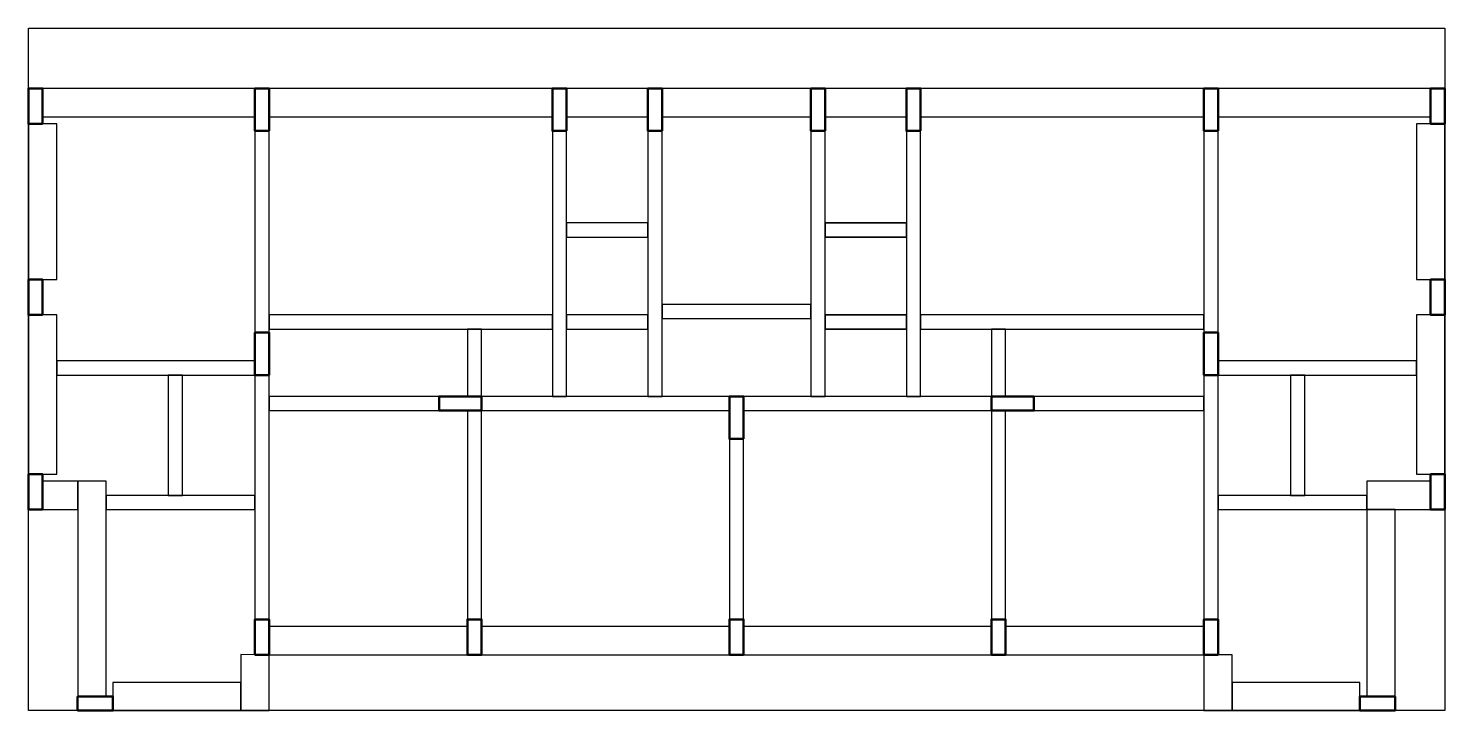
# Model space of a CAD drawing. Header units: metres. Extents: x 4411.5 to 4431.5, y 732.3 to 741.9.
import ezdxf

# ---------------------------------------------------------------- set-up
doc = ezdxf.new("R2010")
doc.units = ezdxf.units.M
doc.header["$LTSCALE"] = 0.5
for name, color, linetype in [('S-BEAM-MAIN', 2, 'Continuous'), ('S-COL-CONC', 6, 'Continuous'), ('S-SLAB-OUT', 7, 'Continuous'), ('stairs', 7, 'Continuous')]:
    doc.layers.add(name, color=color, linetype=linetype)

msp = doc.modelspace()

# ---------------------------------------------------------------- linework, layer by layer
at = {"layer": 'S-BEAM-MAIN', "linetype": 'Continuous', "transparency": 33554687}
for points in [[(4414.724, 741.099), (4411.725, 741.099), (4411.725, 740.699), (4414.724, 740.699)], [(4418.925, 741.099), (4414.924, 741.099), (4414.924, 740.699), (4418.925, 740.699)], [(4420.275, 741.099), (4419.125, 741.099), (4419.125, 740.699), (4420.275, 740.699)], [(4422.575, 741.099), (4420.475, 741.099), (4420.475, 740.699), (4422.575, 740.699)], [(4423.925, 741.099), (4422.775, 741.099), (4422.775, 740.699), (4423.925, 740.699)], [(4428.125, 741.099), (4424.125, 741.099), (4424.125, 740.699), (4428.125, 740.699)], [(4431.325, 741.099), (4428.325, 741.099), (4428.325, 740.699), (4431.325, 740.699)], [(4411.925, 740.599), (4411.525, 740.599), (4411.525, 738.399), (4411.925, 738.399)], [(4414.925, 740.499), (4414.725, 740.499), (4414.725, 737.799), (4414.725, 737.649), (4414.925, 737.649), (4414.925, 737.699), (4414.925, 737.899)], [(4419.125, 738.999), (4419.125, 739.199), (4419.125, 740.499), (4418.925, 740.499), (4418.925, 739.099), (4418.925, 737.899), (4418.925, 737.699), (4418.925, 736.749), (4419.125, 736.749), (4419.125, 737.699), (4419.125, 737.899)], [(4420.475, 739.099), (4420.475, 740.499), (4420.275, 740.499), (4420.275, 739.199), (4420.275, 738.999), (4420.275, 737.949), (4420.275, 737.899), (4420.275, 737.699), (4420.275, 736.749), (4420.475, 736.749), (4420.475, 737.799), (4420.475, 737.849), (4420.475, 738.049)], [(4422.775, 740.499), (4422.575, 740.499), (4422.575, 739.099), (4422.575, 738.049), (4422.575, 737.849), (4422.575, 737.799), (4422.575, 736.749), (4422.775, 736.749), (4422.775, 737.699), (4422.775, 737.899), (4422.775, 737.949), (4422.775, 738.999), (4422.775, 739.199)], [(4424.125, 740.499), (4423.925, 740.499), (4423.925, 739.199), (4423.925, 738.999), (4423.925, 737.899), (4423.925, 737.699), (4423.925, 736.749), (4424.125, 736.749), (4424.125, 737.699), (4424.125, 737.899), (4424.125, 739.099)], [(4428.325, 740.499), (4428.125, 740.499), (4428.125, 737.899), (4428.125, 737.699), (4428.125, 737.649), (4428.325, 737.649), (4428.325, 737.799)], [(4431.525, 740.599), (4431.125, 740.599), (4431.125, 738.399), (4431.525, 738.399)], [(4420.275, 739.199), (4419.125, 739.199), (4419.125, 738.999), (4420.275, 738.999)], [(4423.925, 739.199), (4422.775, 739.199), (4422.775, 738.999), (4423.925, 738.999)], [(4422.775, 738.999), (4422.775, 739.199), (4423.925, 739.199), (4423.925, 738.999)], [(4422.575, 738.049), (4420.475, 738.049), (4420.475, 737.849), (4422.575, 737.849)], [(4411.925, 737.899), (4411.525, 737.899), (4411.525, 735.649), (4411.925, 735.649)], [(4418.925, 737.899), (4417.825, 737.899), (4414.925, 737.899), (4414.925, 737.699), (4417.725, 737.699), (4417.925, 737.699), (4418.925, 737.699)], [(4420.275, 737.899), (4419.125, 737.899), (4419.125, 737.699), (4420.275, 737.699)], [(4420.275, 737.899), (4419.125, 737.899), (4419.125, 737.699), (4420.275, 737.699)], [(4423.925, 737.899), (4422.775, 737.899), (4422.775, 737.699), (4423.925, 737.699)], [(4422.775, 737.699), (4422.775, 737.899), (4423.925, 737.899), (4423.925, 737.699)], [(4428.125, 737.899), (4425.225, 737.899), (4424.125, 737.899), (4424.125, 737.699), (4425.125, 737.699), (4425.325, 737.699), (4428.125, 737.699)], [(4431.525, 737.899), (4431.125, 737.899), (4431.125, 735.649), (4431.525, 735.649)], [(4417.925, 737.699), (4417.725, 737.699), (4417.725, 736.749), (4417.925, 736.749)], [(4425.325, 737.699), (4425.125, 737.699), (4425.125, 736.749), (4425.325, 736.749)], [(4414.724, 737.249), (4413.6, 737.249), (4411.925, 737.249), (4411.925, 737.049), (4414.724, 737.049)], [(4431.125, 737.249), (4429.45, 737.249), (4428.325, 737.249), (4428.325, 737.049), (4429.35, 737.049), (4429.55, 737.049), (4431.125, 737.049)], [(4413.7, 737.049), (4413.5, 737.049), (4413.5, 735.349), (4413.7, 735.349)], [(4414.925, 737.049), (4414.725, 737.049), (4414.725, 733.599), (4414.925, 733.599)], [(4428.325, 735.149), (4428.325, 735.349), (4428.325, 736.649), (4428.325, 737.049), (4428.125, 737.049), (4428.125, 736.749), (4428.125, 736.549), (4428.125, 735.249), (4428.125, 733.599), (4428.325, 733.599)], [(4429.55, 737.049), (4429.35, 737.049), (4429.35, 735.349), (4429.55, 735.349)], [(4417.325, 736.749), (4414.925, 736.749), (4414.925, 736.549), (4417.325, 736.549)], [(4421.425, 736.749), (4420.475, 736.749), (4420.275, 736.749), (4419.125, 736.749), (4418.925, 736.749), (4417.925, 736.749), (4417.925, 736.549), (4419.025, 736.549), (4420.375, 736.549), (4421.425, 736.549)], [(4425.125, 736.749), (4424.125, 736.749), (4423.925, 736.749), (4422.775, 736.749), (4422.575, 736.749), (4421.625, 736.749), (4421.625, 736.549), (4422.675, 736.549), (4424.025, 736.549), (4425.125, 736.549)], [(4428.125, 736.749), (4425.725, 736.749), (4425.725, 736.549), (4428.125, 736.549)], [(4417.925, 736.549), (4417.925, 736.549), (4417.725, 736.549), (4417.725, 733.599), (4417.925, 733.599)], [(4425.325, 736.549), (4425.125, 736.549), (4425.125, 733.599), (4425.325, 733.599)], [(4421.625, 736.149), (4421.425, 736.149), (4421.425, 733.599), (4421.625, 733.599)], [(4412.225, 735.549), (4411.925, 735.549), (4411.725, 735.549), (4411.725, 735.149), (4412.225, 735.149)], [(4412.625, 735.549), (4412.225, 735.549), (4412.225, 732.509), (4412.625, 732.509)], [(4431.325, 735.549), (4430.425, 735.549), (4430.425, 735.349), (4430.425, 735.149), (4430.825, 735.149), (4431.325, 735.149)], [(4414.725, 735.349), (4412.625, 735.349), (4412.625, 735.149), (4414.725, 735.149)], [(4430.425, 735.349), (4429.55, 735.349), (4429.35, 735.349), (4428.325, 735.349), (4428.325, 735.149), (4429.45, 735.149), (4430.425, 735.149)], [(4430.825, 735.149), (4430.425, 735.149), (4430.425, 732.509), (4430.825, 732.509)], [(4417.725, 733.499), (4414.925, 733.499), (4414.925, 733.099), (4417.725, 733.099)], [(4421.425, 733.499), (4417.925, 733.499), (4417.925, 733.099), (4421.425, 733.099)], [(4421.425, 733.599), (4421.625, 733.599), (4421.625, 733.099), (4421.425, 733.099)], [(4425.125, 733.499), (4421.625, 733.499), (4421.625, 733.099), (4425.125, 733.099)], [(4425.125, 733.599), (4425.325, 733.599), (4425.325, 733.099), (4425.125, 733.099)], [(4428.125, 733.499), (4425.325, 733.499), (4425.325, 733.099), (4428.125, 733.099)], [(4414.925, 733.098), (4414.525, 733.1), (4414.525, 732.709), (4414.525, 732.309), (4414.925, 732.309)], [(4428.525, 733.099), (4428.125, 733.099), (4428.125, 732.309), (4428.525, 732.309)], [(4414.525, 732.709), (4412.72, 732.709), (4412.72, 732.309), (4414.525, 732.309)], [(4430.325, 732.709), (4428.525, 732.709), (4428.525, 732.309), (4430.325, 732.309)]]:
    msp.add_lwpolyline(points, close=True, dxfattribs=at)
at = {"layer": 'S-COL-CONC', "color": 7, "lineweight": 50, "transparency": 33554687}
for points in [[(4411.725, 740.599), (4411.525, 740.599), (4411.525, 741.099), (4411.725, 741.099)], [(4414.924, 740.499), (4414.724, 740.499), (4414.724, 741.099), (4414.924, 741.099)], [(4419.125, 740.499), (4418.925, 740.499), (4418.925, 741.099), (4419.125, 741.099)], [(4420.475, 740.499), (4420.275, 740.499), (4420.275, 741.099), (4420.475, 741.099)], [(4422.775, 740.499), (4422.575, 740.499), (4422.575, 741.099), (4422.775, 741.099)], [(4424.125, 740.499), (4423.925, 740.499), (4423.925, 741.099), (4424.125, 741.099)], [(4428.325, 740.499), (4428.125, 740.499), (4428.125, 741.099), (4428.325, 741.099)], [(4431.525, 740.599), (4431.325, 740.599), (4431.325, 741.099), (4431.525, 741.099)], [(4411.725, 737.899), (4411.525, 737.899), (4411.525, 738.399), (4411.725, 738.399)], [(4431.525, 737.899), (4431.325, 737.899), (4431.325, 738.399), (4431.525, 738.399)], [(4414.924, 737.049), (4414.724, 737.049), (4414.724, 737.649), (4414.924, 737.649)], [(4428.325, 737.049), (4428.125, 737.049), (4428.125, 737.649), (4428.325, 737.649)], [(4417.925, 736.749), (4417.925, 736.549), (4417.325, 736.549), (4417.325, 736.749)], [(4421.625, 736.149), (4421.425, 736.149), (4421.425, 736.749), (4421.625, 736.749)], [(4425.725, 736.749), (4425.725, 736.549), (4425.125, 736.549), (4425.125, 736.749)], [(4411.725, 735.149), (4411.525, 735.149), (4411.525, 735.649), (4411.725, 735.649)], [(4431.525, 735.149), (4431.325, 735.149), (4431.325, 735.649), (4431.525, 735.649)], [(4414.925, 733.099), (4414.725, 733.099), (4414.725, 733.599), (4414.925, 733.599)], [(4417.925, 733.099), (4417.725, 733.099), (4417.725, 733.599), (4417.925, 733.599)], [(4421.625, 733.099), (4421.425, 733.099), (4421.425, 733.599), (4421.625, 733.599)], [(4425.325, 733.099), (4425.125, 733.099), (4425.125, 733.599), (4425.325, 733.599)], [(4428.325, 733.099), (4428.125, 733.099), (4428.125, 733.599), (4428.325, 733.599)], [(4412.22, 732.309), (4412.22, 732.509), (4412.72, 732.509), (4412.72, 732.309)], [(4430.325, 732.309), (4430.325, 732.509), (4430.825, 732.509), (4430.825, 732.309)]]:
    msp.add_lwpolyline(points, close=True, dxfattribs=at)
at = {"layer": 'S-SLAB-OUT'}
msp.add_lwpolyline([(4411.525, 741.949), (4411.525, 741.949), (4431.525, 741.949), (4431.525, 741.949), (4431.525, 732.309), (4431.525, 732.309), (4411.525, 732.309), (4411.525, 732.309)], close=True, dxfattribs=at)
at = {"layer": 'stairs', "color": 7, "linetype": 'Continuous', "transparency": 33554687}
msp.add_line((4420.475, 737.849), (4422.575, 737.849), dxfattribs=at)

doc.saveas('drawing.dxf')
